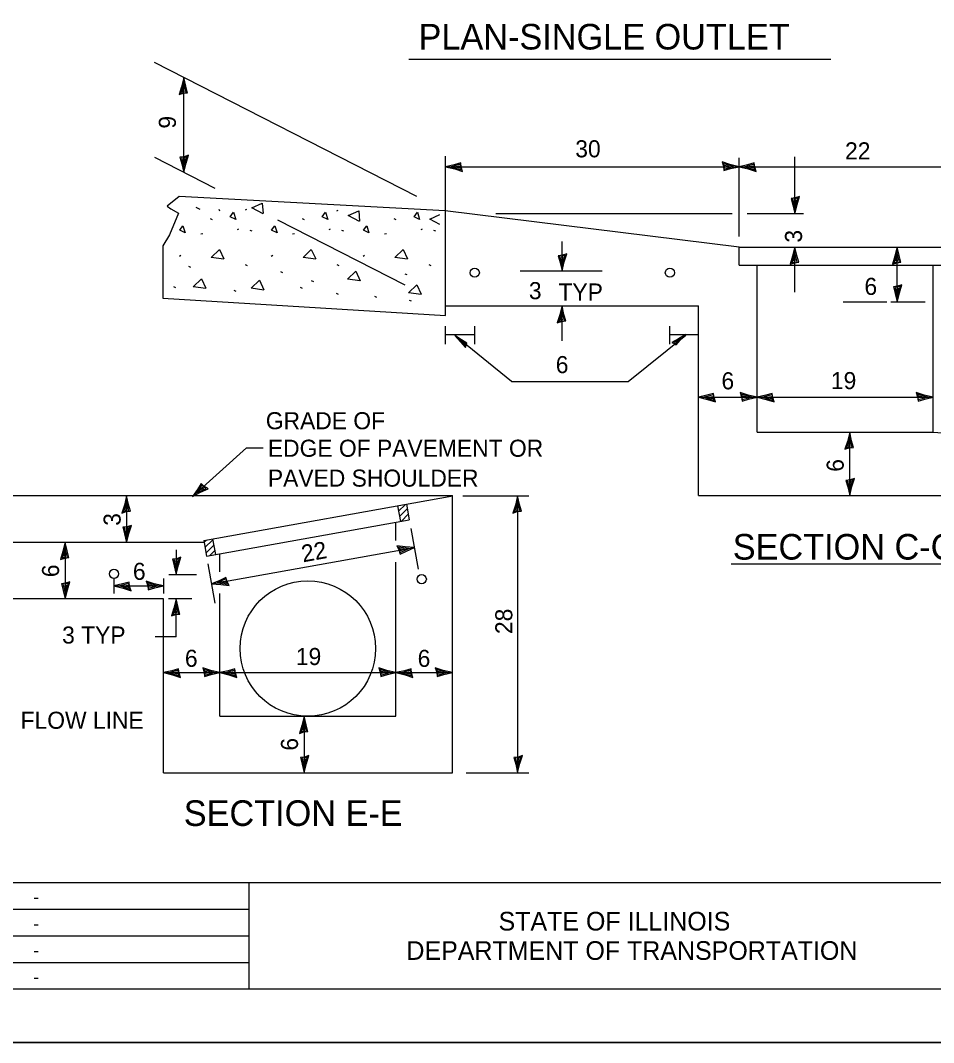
# Model space of a CAD drawing. Extents: x 0 to 2.83, y 0 to 1.83.
# Drawn here: x 1.003 to 1.716, y 0 to 0.798 of the extents above; entities that cross this region are included whole.
import ezdxf

# ---------------------------------------------------------------- set-up
doc = ezdxf.new("R2010")
doc.units = 0
for name, color, linetype in [('RD_Pr_Roadway_Dimensions', 7, 'Continuous'), ('RD_Pr_Roadway_Notes', 7, 'Continuous'), ('SH_General_Details', 7, 'Continuous'), ('SH_Printer_Plotting_Border', 7, 'Continuous')]:
    doc.layers.add(name, color=color, linetype=linetype)

msp = doc.modelspace()

# ---------------------------------------------------------------- linework, layer by layer
at = {"layer": 'RD_Pr_Roadway_Dimensions'}
for p, q in [((1.31223, 0.66084), (1.10737, 0.76529)), ((1.13028, 0.67958), (1.13028, 0.75361)), ((1.15474, 0.66711), (1.10774, 0.69107)), ((1.33471, 0.65645), (1.33471, 0.69221)), ((1.56391, 0.62957), (1.56391, 0.69104)), ((1.60747, 0.64744), (1.60747, 0.69171)), ((1.33471, 0.68403), (1.56391, 0.68403)), ((1.56391, 0.68403), (1.7293, 0.68403)), ((1.37394, 0.64744), (1.5586, 0.64744)), ((1.57021, 0.64744), (1.61411, 0.64744)), ((1.3031, 0.59146), (1.20366, 0.64216)), ((1.42563, 0.60265), (1.42563, 0.62547)), ((1.60747, 0.58593), (1.60747, 0.62119)), ((1.68733, 0.57836), (1.68733, 0.62119)), ((1.39296, 0.60265), (1.45697, 0.60265)), ((1.42564, 0.54805), (1.42564, 0.57535)), ((1.6452, 0.57836), (1.67929, 0.57836)), ((1.68245, 0.57836), (1.7093, 0.57836)), ((1.33471, 0.54548), (1.33471, 0.55949)), ((1.3575, 0.54548), (1.3575, 0.55949)), ((1.50988, 0.54548), (1.50988, 0.55949)), ((1.33471, 0.55294), (1.3575, 0.55294)), ((1.38622, 0.5162), (1.34185, 0.55208)), ((1.47739, 0.5162), (1.52232, 0.55253)), ((1.50988, 0.55294), (1.53217, 0.55294)), ((1.38622, 0.5162), (1.47739, 0.5162)), ((1.41638, 0.5162), (1.46223, 0.5162)), ((1.53217, 0.50395), (1.57802, 0.50395)), ((1.57802, 0.50395), (1.71553, 0.50395)), ((1.65026, 0.42725), (1.65026, 0.47663)), ((1.08564, 0.42688), (1.08564, 0.39056)), ((1.34806, 0.42688), (1.39984, 0.42688)), ((1.39099, 0.42688), (1.39099, 0.21074)), ((1.30757, 0.40141), (1.31329, 0.36957)), ((1.0377, 0.39056), (1.0377, 0.34648)), ((1.12434, 0.38478), (1.12434, 0.36563)), ((1.15203, 0.35815), (1.31037, 0.38654)), ((1.14909, 0.3738), (1.1546, 0.34309)), ((1.07578, 0.36229), (1.07578, 0.35064)), ((1.11434, 0.36229), (1.11434, 0.35064)), ((1.11864, 0.36563), (1.14034, 0.36563)), ((1.07578, 0.3566), (1.11434, 0.3566)), ((1.13656, 0.34648), (1.11823, 0.34648)), ((1.12434, 0.31687), (1.12434, 0.34648)), ((1.12434, 0.31687), (1.10797, 0.31687)), ((1.11434, 0.28887), (1.15842, 0.28887)), ((1.15842, 0.28887), (1.29593, 0.28887)), ((1.29593, 0.28887), (1.34, 0.28887)), ((1.2243, 0.2548), (1.2243, 0.21074)), ((1.35089, 0.21074), (1.39984, 0.21074))]:
    msp.add_line(p, q, dxfattribs=at)
for points in [[(1.12997, 0.74137), (1.13324, 0.74178), (1.13182, 0.74695), (1.13028, 0.75361), (1.12853, 0.7465), (1.12657, 0.74027), (1.12997, 0.74137), (1.13213, 0.74191), (1.13027, 0.74913), (1.12778, 0.74124), (1.13057, 0.74241), (1.13019, 0.74573), (1.12931, 0.74253)], [(1.13059, 0.69182), (1.12732, 0.6914), (1.12874, 0.68624), (1.13028, 0.67958), (1.13203, 0.68668), (1.13399, 0.69291), (1.13059, 0.69182), (1.12843, 0.69127), (1.13029, 0.68406), (1.13278, 0.69194), (1.12999, 0.69078), (1.13037, 0.68746), (1.13125, 0.69065)], [(1.34695, 0.68372), (1.34654, 0.68699), (1.34137, 0.68557), (1.33471, 0.68403), (1.34182, 0.68229), (1.34804, 0.68033), (1.34695, 0.68372), (1.3464, 0.68588), (1.33919, 0.68402), (1.34708, 0.68153), (1.34591, 0.68433), (1.34259, 0.68394), (1.34578, 0.68307)], [(1.55167, 0.68435), (1.55208, 0.68107), (1.55725, 0.68249), (1.56391, 0.68403), (1.5568, 0.68578), (1.55058, 0.68774), (1.55167, 0.68435), (1.55222, 0.68219), (1.55943, 0.68405), (1.55154, 0.68653), (1.55271, 0.68374), (1.55603, 0.68413), (1.55284, 0.685)], [(1.57615, 0.68372), (1.57574, 0.68699), (1.57057, 0.68557), (1.56391, 0.68403), (1.57102, 0.68229), (1.57724, 0.68033), (1.57615, 0.68372), (1.5756, 0.68588), (1.56839, 0.68402), (1.57628, 0.68153), (1.57511, 0.68433), (1.57179, 0.68394), (1.57498, 0.68307)], [(1.60778, 0.65968), (1.60451, 0.65927), (1.60593, 0.6541), (1.60747, 0.64744), (1.60922, 0.65455), (1.61118, 0.66078), (1.60778, 0.65968), (1.60562, 0.65914), (1.60748, 0.65192), (1.60997, 0.65981), (1.60718, 0.65864), (1.60756, 0.65532), (1.60844, 0.65852)], [(1.42594, 0.61489), (1.42267, 0.61447), (1.42409, 0.60931), (1.42563, 0.60265), (1.42737, 0.60975), (1.42933, 0.61598), (1.42594, 0.61489), (1.42378, 0.61434), (1.42564, 0.60713), (1.42813, 0.61501), (1.42533, 0.61385), (1.42572, 0.61053), (1.42659, 0.61372)], [(1.60716, 0.60895), (1.61043, 0.60936), (1.60901, 0.61453), (1.60747, 0.62119), (1.60572, 0.61408), (1.60376, 0.60785), (1.60716, 0.60895), (1.60932, 0.60949), (1.60746, 0.61671), (1.60497, 0.60882), (1.60776, 0.60999), (1.60738, 0.61331), (1.6065, 0.61011)], [(1.68702, 0.60895), (1.69029, 0.60936), (1.68887, 0.61453), (1.68733, 0.62119), (1.68559, 0.61408), (1.68363, 0.60785), (1.68702, 0.60895), (1.68918, 0.60949), (1.68732, 0.61671), (1.68483, 0.60882), (1.68763, 0.60999), (1.68724, 0.61331), (1.68637, 0.61011)], [(1.68765, 0.5906), (1.68437, 0.59019), (1.68579, 0.58502), (1.68733, 0.57836), (1.68908, 0.58547), (1.69104, 0.59169), (1.68765, 0.5906), (1.68549, 0.59005), (1.68735, 0.58284), (1.68983, 0.59073), (1.68704, 0.58956), (1.68743, 0.58624), (1.6883, 0.58943)], [(1.42533, 0.56311), (1.4286, 0.56352), (1.42718, 0.56869), (1.42564, 0.57535), (1.42389, 0.56824), (1.42193, 0.56201), (1.42533, 0.56311), (1.42749, 0.56365), (1.42563, 0.57087), (1.42314, 0.56298), (1.42593, 0.56415), (1.42555, 0.56747), (1.42467, 0.56427)], [(1.35067, 0.54474), (1.35144, 0.54631), (1.34721, 0.54879), (1.34185, 0.55208), (1.34645, 0.54718), (1.35035, 0.54271), (1.35067, 0.54474), (1.35098, 0.54594), (1.3451, 0.54944), (1.35004, 0.54377), (1.3501, 0.54559), (1.34756, 0.5474), (1.3496, 0.54516)], [(1.51329, 0.5459), (1.51467, 0.54481), (1.51798, 0.54843), (1.52232, 0.55299), (1.51657, 0.54951), (1.51138, 0.54663), (1.51329, 0.5459), (1.5144, 0.54534), (1.51906, 0.55036), (1.51248, 0.54671), (1.51425, 0.54627), (1.51654, 0.54838), (1.51393, 0.54685)], [(1.54441, 0.50364), (1.544, 0.50691), (1.53883, 0.50549), (1.53217, 0.50395), (1.53928, 0.50221), (1.5455, 0.50025), (1.54441, 0.50364), (1.54386, 0.5058), (1.53665, 0.50394), (1.54454, 0.50145), (1.54337, 0.50425), (1.54005, 0.50386), (1.54324, 0.50299)], [(1.56578, 0.50427), (1.56619, 0.50099), (1.57136, 0.50241), (1.57802, 0.50395), (1.57091, 0.5057), (1.56468, 0.50766), (1.56578, 0.50427), (1.56632, 0.50211), (1.57354, 0.50397), (1.56565, 0.50645), (1.56682, 0.50366), (1.57014, 0.50405), (1.56694, 0.50492)], [(1.59026, 0.50364), (1.58984, 0.50691), (1.58468, 0.50549), (1.57802, 0.50395), (1.58512, 0.50221), (1.59135, 0.50025), (1.59026, 0.50364), (1.58971, 0.5058), (1.5825, 0.50394), (1.59038, 0.50145), (1.58922, 0.50425), (1.5859, 0.50386), (1.58909, 0.50299)], [(1.70329, 0.50427), (1.7037, 0.50099), (1.70887, 0.50241), (1.71553, 0.50395), (1.70842, 0.5057), (1.7022, 0.50766), (1.70329, 0.50427), (1.70384, 0.50211), (1.71105, 0.50397), (1.70316, 0.50645), (1.70433, 0.50366), (1.70765, 0.50405), (1.70446, 0.50492)], [(1.64994, 0.46439), (1.65322, 0.4648), (1.6518, 0.46997), (1.65026, 0.47663), (1.64851, 0.46952), (1.64655, 0.46329), (1.64994, 0.46439), (1.6521, 0.46493), (1.65024, 0.47215), (1.64776, 0.46426), (1.65055, 0.46543), (1.65016, 0.46875), (1.64929, 0.46555)], [(1.65057, 0.43949), (1.6473, 0.43907), (1.64872, 0.43391), (1.65026, 0.42725), (1.652, 0.43435), (1.65396, 0.44058), (1.65057, 0.43949), (1.64841, 0.43894), (1.65027, 0.43173), (1.65276, 0.43961), (1.64996, 0.43845), (1.65035, 0.43513), (1.65122, 0.43832)], [(1.08533, 0.41464), (1.0886, 0.41506), (1.08718, 0.42022), (1.08564, 0.42688), (1.08389, 0.41978), (1.08193, 0.41355), (1.08533, 0.41464), (1.08749, 0.41519), (1.08563, 0.4224), (1.08314, 0.41452), (1.08593, 0.41568), (1.08555, 0.419), (1.08467, 0.41581)], [(1.39068, 0.41464), (1.39395, 0.41506), (1.39253, 0.42022), (1.39099, 0.42688), (1.38925, 0.41978), (1.38729, 0.41355), (1.39068, 0.41464), (1.39284, 0.41519), (1.39098, 0.4224), (1.38849, 0.41452), (1.39129, 0.41568), (1.3909, 0.419), (1.39003, 0.41581)], [(1.08595, 0.4028), (1.08268, 0.40238), (1.0841, 0.39722), (1.08564, 0.39056), (1.08739, 0.39766), (1.08935, 0.40389), (1.08595, 0.4028), (1.08379, 0.40225), (1.08565, 0.39504), (1.08814, 0.40292), (1.08535, 0.40176), (1.08573, 0.39844), (1.08661, 0.40163)], [(1.03739, 0.37832), (1.04066, 0.37873), (1.03924, 0.3839), (1.0377, 0.39056), (1.03595, 0.38345), (1.03399, 0.37722), (1.03739, 0.37832), (1.03955, 0.37886), (1.03769, 0.38608), (1.0352, 0.37819), (1.03799, 0.37936), (1.03761, 0.38268), (1.03673, 0.37948)], [(1.29827, 0.38469), (1.29925, 0.38154), (1.30409, 0.38385), (1.31037, 0.38654), (1.30307, 0.38701), (1.29659, 0.38784), (1.29827, 0.38469), (1.29919, 0.38266), (1.30596, 0.38576), (1.29776, 0.38682), (1.2994, 0.38428), (1.3026, 0.38524), (1.2993, 0.38554)], [(1.12465, 0.37787), (1.12138, 0.37745), (1.1228, 0.37229), (1.12434, 0.36563), (1.12609, 0.37273), (1.12805, 0.37896), (1.12465, 0.37787), (1.12249, 0.37732), (1.12435, 0.37011), (1.12684, 0.37799), (1.12405, 0.37683), (1.12443, 0.37351), (1.12531, 0.3767)], [(1.03801, 0.35872), (1.03474, 0.3583), (1.03616, 0.35314), (1.0377, 0.34648), (1.03945, 0.35358), (1.04141, 0.35981), (1.03801, 0.35872), (1.03585, 0.35817), (1.03771, 0.35096), (1.0402, 0.35884), (1.03741, 0.35768), (1.03779, 0.35436), (1.03867, 0.35755)], [(1.08802, 0.35628), (1.08761, 0.35956), (1.08244, 0.35814), (1.07578, 0.3566), (1.08289, 0.35485), (1.08911, 0.35289), (1.08802, 0.35628), (1.08747, 0.35844), (1.08026, 0.35658), (1.08815, 0.3541), (1.08698, 0.35689), (1.08366, 0.3565), (1.08685, 0.35563)], [(1.1021, 0.35691), (1.10251, 0.35364), (1.10768, 0.35506), (1.11434, 0.3566), (1.10723, 0.35834), (1.10101, 0.3603), (1.1021, 0.35691), (1.10265, 0.35475), (1.10986, 0.35661), (1.10197, 0.3591), (1.10314, 0.3563), (1.10646, 0.35669), (1.10327, 0.35756)], [(1.16413, 0.36), (1.16315, 0.36315), (1.15832, 0.36084), (1.15203, 0.35815), (1.15934, 0.35768), (1.16581, 0.35686), (1.16413, 0.36), (1.16322, 0.36203), (1.15645, 0.35893), (1.16465, 0.35787), (1.16301, 0.36042), (1.15981, 0.35945), (1.16311, 0.35915)], [(1.12403, 0.33424), (1.1273, 0.33465), (1.12588, 0.33982), (1.12434, 0.34648), (1.12259, 0.33937), (1.12063, 0.33314), (1.12403, 0.33424), (1.12619, 0.33478), (1.12433, 0.342), (1.12184, 0.33411), (1.12463, 0.33528), (1.12425, 0.3386), (1.12337, 0.3354)], [(1.12658, 0.28856), (1.12617, 0.29183), (1.121, 0.29041), (1.11434, 0.28887), (1.12145, 0.28712), (1.12767, 0.28516), (1.12658, 0.28856), (1.12603, 0.29072), (1.11882, 0.28886), (1.12671, 0.28637), (1.12554, 0.28916), (1.12222, 0.28878), (1.12541, 0.2879)], [(1.14618, 0.28918), (1.14659, 0.28591), (1.15176, 0.28733), (1.15842, 0.28887), (1.15131, 0.29062), (1.14509, 0.29258), (1.14618, 0.28918), (1.14673, 0.28702), (1.15394, 0.28888), (1.14605, 0.29137), (1.14722, 0.28858), (1.15054, 0.28896), (1.14735, 0.28984)], [(1.17066, 0.28856), (1.17025, 0.29183), (1.16508, 0.29041), (1.15842, 0.28887), (1.16553, 0.28712), (1.17175, 0.28516), (1.17066, 0.28856), (1.17011, 0.29072), (1.1629, 0.28886), (1.17079, 0.28637), (1.16962, 0.28916), (1.1663, 0.28878), (1.16949, 0.2879)], [(1.28369, 0.28918), (1.28411, 0.28591), (1.28927, 0.28733), (1.29593, 0.28887), (1.28883, 0.29062), (1.2826, 0.29258), (1.28369, 0.28918), (1.28424, 0.28702), (1.29145, 0.28888), (1.28357, 0.29137), (1.28473, 0.28858), (1.28805, 0.28896), (1.28486, 0.28984)], [(1.30817, 0.28856), (1.30776, 0.29183), (1.30259, 0.29041), (1.29593, 0.28887), (1.30304, 0.28712), (1.30927, 0.28516), (1.30817, 0.28856), (1.30763, 0.29072), (1.30041, 0.28886), (1.3083, 0.28637), (1.30713, 0.28916), (1.30381, 0.28878), (1.30701, 0.2879)], [(1.32776, 0.28918), (1.32817, 0.28591), (1.33334, 0.28733), (1.34, 0.28887), (1.33289, 0.29062), (1.32667, 0.29258), (1.32776, 0.28918), (1.32831, 0.28702), (1.33552, 0.28888), (1.32763, 0.29137), (1.3288, 0.28858), (1.33212, 0.28896), (1.32893, 0.28984)], [(1.22399, 0.24256), (1.22726, 0.24298), (1.22584, 0.24814), (1.2243, 0.2548), (1.22255, 0.2477), (1.22059, 0.24147), (1.22399, 0.24256), (1.22615, 0.24311), (1.22429, 0.25032), (1.2218, 0.24244), (1.22459, 0.2436), (1.22421, 0.24692), (1.22333, 0.24373)], [(1.22461, 0.22298), (1.22134, 0.22257), (1.22276, 0.2174), (1.2243, 0.21074), (1.22605, 0.21785), (1.22801, 0.22408), (1.22461, 0.22298), (1.22245, 0.22244), (1.22431, 0.21522), (1.2268, 0.22311), (1.22401, 0.22194), (1.22439, 0.21862), (1.22527, 0.22182)], [(1.39131, 0.22298), (1.38803, 0.22257), (1.38945, 0.2174), (1.39099, 0.21074), (1.39274, 0.21785), (1.3947, 0.22408), (1.39131, 0.22298), (1.38915, 0.22244), (1.39101, 0.21522), (1.39349, 0.22311), (1.3907, 0.22194), (1.39109, 0.21862), (1.39196, 0.22182)]]:
    msp.add_lwpolyline(points, dxfattribs=at)
at = {"layer": 'RD_Pr_Roadway_Notes'}
for p, q in [((1.30597, 0.76793), (1.63552, 0.76793)), ((1.13701, 0.42637), (1.17922, 0.46434)), ((1.17922, 0.46434), (1.19226, 0.46434)), ((1.55779, 0.37394), (1.7524, 0.37394))]:
    msp.add_line(p, q, dxfattribs=at)
msp.add_lwpolyline([(1.14632, 0.43432), (1.14382, 0.43648), (1.14093, 0.43197), (1.13701, 0.42637), (1.14346, 0.42982), (1.1494, 0.43253), (1.14632, 0.43432), (1.14447, 0.43556), (1.14035, 0.42936), (1.14787, 0.43278), (1.14514, 0.43408), (1.14293, 0.43157), (1.14589, 0.43306)], dxfattribs=at)
at = {"layer": 'SH_General_Details'}
for p, q in [((1.33434, 0.64956), (1.12681, 0.66068)), ((1.33471, 0.56772), (1.33471, 0.65645)), ((1.17856, 0.65026), (1.1796, 0.65096)), ((1.2499, 0.64946), (1.25094, 0.65016)), ((1.56391, 0.62119), (1.33434, 0.64956)), ((1.15275, 0.64249), (1.15119, 0.64319)), ((1.22449, 0.64249), (1.22293, 0.64319)), ((1.29622, 0.64249), (1.29467, 0.64319)), ((1.14353, 0.63169), (1.1451, 0.63185)), ((1.17215, 0.63489), (1.17318, 0.63557)), ((1.18358, 0.63357), (1.18201, 0.63427)), ((1.21528, 0.63169), (1.21684, 0.63185)), ((1.2439, 0.63489), (1.24492, 0.63557)), ((1.25531, 0.63357), (1.25375, 0.63427)), ((1.28702, 0.63169), (1.28858, 0.63185)), ((1.31564, 0.63489), (1.31666, 0.63557)), ((1.32706, 0.63357), (1.32549, 0.63427)), ((1.1269, 0.61417), (1.12796, 0.61484)), ((1.19864, 0.61417), (1.1997, 0.61484)), ((1.27038, 0.61417), (1.27144, 0.61484)), ((1.56391, 0.62119), (1.7293, 0.62119)), ((1.56391, 0.60707), (1.56391, 0.62119)), ((1.17996, 0.60653), (1.1784, 0.60724)), ((1.2517, 0.60653), (1.25014, 0.60724)), ((1.32345, 0.60653), (1.32188, 0.60724)), ((1.56391, 0.60707), (1.7293, 0.60707)), ((1.57802, 0.47663), (1.57802, 0.60707)), ((1.71553, 0.47663), (1.71553, 0.60707)), ((1.13589, 0.60535), (1.13431, 0.60606)), ((1.20762, 0.60124), (1.20605, 0.60194)), ((1.30464, 0.59947), (1.30306, 0.60018)), ((1.23173, 0.59418), (1.23015, 0.59488)), ((1.12413, 0.58947), (1.12255, 0.59018)), ((1.17116, 0.58653), (1.16959, 0.58723)), ((1.22291, 0.58888), (1.22133, 0.58959)), ((1.25113, 0.58417), (1.24956, 0.58488)), ((1.11404, 0.58137), (1.33471, 0.56772)), ((1.28112, 0.58182), (1.27954, 0.58253)), ((1.30816, 0.57888), (1.30659, 0.57959)), ((1.33471, 0.57535), (1.53217, 0.57535)), ((1.4546, 0.57535), (1.53217, 0.57535)), ((1.53217, 0.42725), (1.53217, 0.57535)), ((1.57802, 0.47663), (1.71553, 0.47663)), ((1.71553, 0.47663), (1.76136, 0.47345)), ((1.34, 0.42688), (0.95215, 0.42688)), ((1.14583, 0.39203), (1.34037, 0.42694)), ((1.34, 0.21074), (1.34, 0.42688)), ((1.53217, 0.42725), (1.76136, 0.42725)), ((1.29723, 0.4192), (1.29939, 0.40705)), ((1.29723, 0.41916), (1.29729, 0.4192)), ((1.29799, 0.41493), (1.30337, 0.4203)), ((1.29875, 0.4107), (1.30483, 0.41678)), ((1.30416, 0.42044), (1.30634, 0.4083)), ((1.148, 0.37989), (1.30634, 0.4083)), ((1.30023, 0.4072), (1.30558, 0.41254)), ((1.30631, 0.4083), (1.30634, 0.40831)), ((1.29593, 0.39213), (1.29593, 0.40644)), ((1.14583, 0.39203), (1.148, 0.37989)), ((1.14605, 0.39075), (1.14767, 0.39236)), ((1.14681, 0.38652), (1.15287, 0.3926)), ((1.15277, 0.39328), (1.15495, 0.38111)), ((1.14609, 0.39056), (0.95215, 0.39056)), ((1.14757, 0.3823), (1.15365, 0.38835)), ((1.15062, 0.38034), (1.1544, 0.38414)), ((1.15842, 0.36756), (1.15842, 0.38175)), ((1.29593, 0.2548), (1.29593, 0.37528)), ((1.11434, 0.34648), (0.95215, 0.34648)), ((1.11434, 0.21074), (1.11434, 0.34648)), ((1.15842, 0.2548), (1.15842, 0.35072)), ((1.15842, 0.2548), (1.29593, 0.2548)), ((1.11434, 0.21074), (1.34, 0.21074)), ((0.16666, 0.125), (2.79166, 0.125)), ((1.18118, 0.125), (1.18118, 0.04167)), ((0.41452, 0.10417), (1.18118, 0.10417)), ((0.41452, 0.08333), (1.18118, 0.08333)), ((0.41452, 0.0625), (1.18118, 0.0625)), ((2.83333, 0), (-0.00001, 0))]:
    msp.add_line(p, q, dxfattribs=at)
msp.add_lwpolyline([(0.16666, 1.79167), (2.79166, 1.79167), (2.79166, 0.04167), (0.16666, 0.04167)], close=True, dxfattribs=at)
for points in [[(1.12681, 0.66068), (1.11726, 0.65319), (1.12014, 0.65103), (1.12624, 0.6478), (1.11906, 0.63091), (1.11404, 0.62229), (1.11404, 0.58137)], [(1.19224, 0.64717), (1.1834, 0.65185), (1.19153, 0.65549), (1.19224, 0.64735)], [(1.14301, 0.65065), (1.13994, 0.65214)], [(1.15774, 0.65079), (1.15815, 0.64945)], [(1.17094, 0.64284), (1.1666, 0.64493), (1.16921, 0.64839), (1.17094, 0.64284)], [(1.24268, 0.64284), (1.23835, 0.64493), (1.24095, 0.64839), (1.24268, 0.64284)], [(1.26758, 0.64119), (1.25872, 0.64587), (1.26686, 0.6495), (1.26758, 0.64137)], [(1.31442, 0.64284), (1.31008, 0.64493), (1.31269, 0.64839), (1.31442, 0.64284)], [(1.33033, 0.63895), (1.32249, 0.64308), (1.33033, 0.64659)], [(1.13141, 0.63235), (1.12708, 0.63445), (1.12968, 0.6379), (1.13141, 0.63235)], [(1.20314, 0.63235), (1.19882, 0.63445), (1.20142, 0.6379), (1.20314, 0.63235)], [(1.27489, 0.63235), (1.27056, 0.63445), (1.27316, 0.6379), (1.27489, 0.63235)], [(1.16163, 0.61183), (1.15174, 0.61322), (1.15813, 0.61943), (1.16157, 0.61201)], [(1.23337, 0.61183), (1.22347, 0.61322), (1.22988, 0.61943), (1.2333, 0.61201)], [(1.3051, 0.61183), (1.29522, 0.61322), (1.30162, 0.61943), (1.30506, 0.61201)], [(1.26806, 0.59477), (1.25816, 0.59616), (1.26456, 0.60237), (1.268, 0.59495)], [(1.14752, 0.58889), (1.13763, 0.59027), (1.14402, 0.59649), (1.14746, 0.58907)], [(1.19279, 0.58771), (1.1829, 0.5891), (1.18929, 0.59531), (1.19273, 0.58789)], [(1.31568, 0.58418), (1.30579, 0.58557), (1.31218, 0.59178), (1.31562, 0.58436)]]:
    msp.add_lwpolyline(points, dxfattribs=at)
for centre, radius in [((1.3575, 0.60122), 0.00358), ((1.50988, 0.60122), 0.00358), ((1.07576, 0.36607), 0.00358), ((1.22717, 0.3077), 0.05289), ((1.31611, 0.36187), 0.00358)]:
    msp.add_circle(centre, radius, dxfattribs=at)
at = {"layer": 'SH_Printer_Plotting_Border'}
msp.add_lwpolyline([(-0.00001, 0), (2.83333, 0), (2.83333, 1.83333), (-0.00001, 1.83333)], close=True, dxfattribs=at)

# ---------------------------------------------------------------- texts
at = {"layer": 'RD_Pr_Roadway_Dimensions'}
for s, height, rotation, p in [('9', 0.01333, 90, (1.12412, 0.71374)), ('3', 0.01333, 90, (1.61305, 0.62472)), ('6', 0.01333, 90, (1.6456, 0.44578)), ('3', 0.01333, 90, (1.08099, 0.40357)), ('22', 0.013333, 10.18077, (1.22339, 0.375)), ('6', 0.01333, 90, (1.03289, 0.36343)), ('28', 0.013333, 90, (1.38684, 0.31902)), ('6', 0.01333, 90, (1.21949, 0.22798))]:
    msp.add_text(s, height=height, rotation=rotation, dxfattribs=at).set_placement(p)
for s, height, p in [('30', 0.013333, (1.43598, 0.69132)), ('22', 0.013333, (1.64663, 0.68972)), ('3', 0.01333, (1.39978, 0.58055)), ('TYP', 0.013333, (1.42288, 0.57947)), ('6', 0.01333, (1.66179, 0.58389)), ('6', 0.01333, (1.42075, 0.52278)), ('6', 0.01333, (1.55014, 0.51014)), ('19', 0.013333, (1.6356, 0.51029)), ('6', 0.01333, (1.09057, 0.36136)), ('3 TYP', 0.013333, (1.03529, 0.3116)), ('6', 0.01333, (1.13117, 0.29343)), ('19', 0.013333, (1.21782, 0.29482)), ('6', 0.01333, (1.31291, 0.29337))]:
    msp.add_text(s, height=height, dxfattribs=at).set_placement(p)
at = {"layer": 'RD_Pr_Roadway_Notes'}
for s, height, p in [('PLAN-SINGLE OUTLET', 0.02, (1.31359, 0.77553)), ('GRADE OF', 0.013332, (1.19434, 0.47897)), ('EDGE OF PAVEMENT OR', 0.0133333, (1.19597, 0.45748)), ('PAVED SHOULDER', 0.0133333, (1.19597, 0.43414)), ('SECTION C-C', 0.02, (1.55895, 0.37717)), ('FLOW LINE', 0.013333, (1.00288, 0.24503)), ('SECTION E-E', 0.02, (1.13028, 0.16917))]:
    msp.add_text(s, height=height, dxfattribs=at).set_placement(p)
at = {"layer": 'SH_General_Details'}
for s, height, p in [('-', 0.01, (1.01282, 0.10875)), ('STATE OF ILLINOIS', 0.0145835, (1.37608, 0.0875)), ('-', 0.01, (1.01282, 0.08792)), ('DEPARTMENT OF TRANSPORTATION', 0.0145835, (1.30415, 0.06458)), ('-', 0.01, (1.01282, 0.06708)), ('-', 0.01, (1.01282, 0.04625))]:
    msp.add_text(s, height=height, dxfattribs=at).set_placement(p)

doc.saveas('drawing.dxf')
